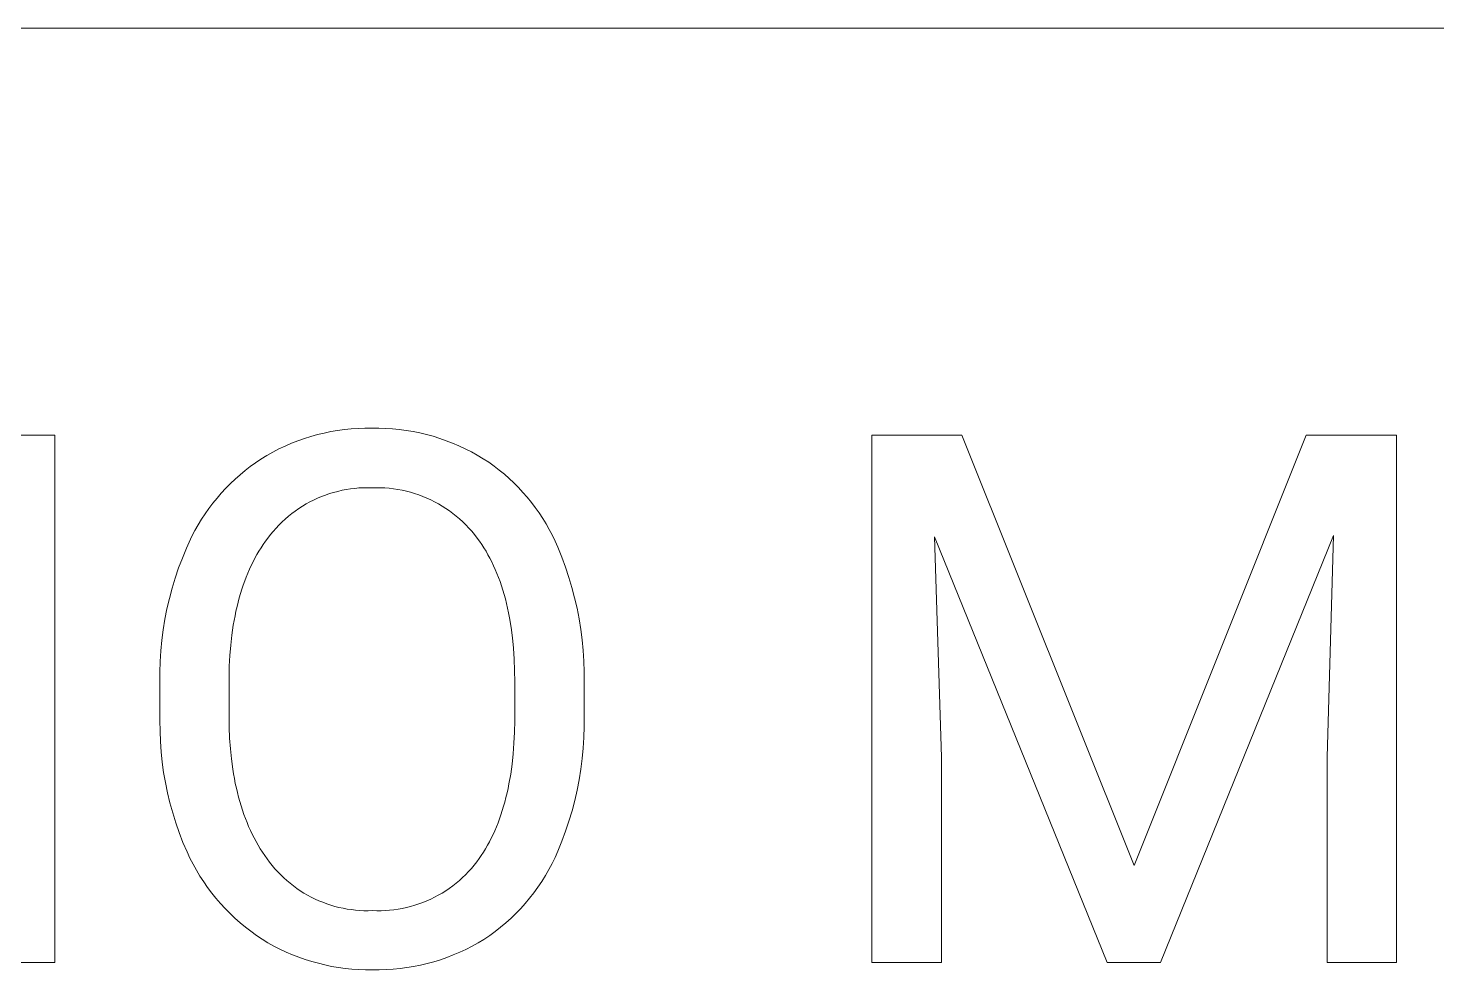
# Model space of a CAD drawing. Header units: millimetres. Extents: x -1421 to 3505, y -683 to 2759.
# Drawn here: x 2107.4 to 2232.1, y -215.4 to -132.1 of the extents above; entities that cross this region are included whole.
import ezdxf

# ---------------------------------------------------------------- set-up
doc = ezdxf.new("R2010")
doc.units = ezdxf.units.MM
doc.header["$MEASUREMENT"] = 0
doc.layers.add('Domyślny', color=7, linetype='Continuous', true_color=0x000000)

msp = doc.modelspace()

# ---------------------------------------------------------------- linework, layer by layer
at = {"layer": 'Domyślny', "color": 18, "lineweight": 15, "true_color": 0x000000}
for p, q in [((3500.45, -132.12), (1643.61, -132.12)), ((2103.69, -168.14), (2109.81, -168.14)), ((2109.81, -168.14), (2109.81, -214.79)), ((2132.45, -168.24), (2133.04, -168.08)), ((2133.04, -168.08), (2133.63, -167.94)), ((2133.63, -167.94), (2134.22, -167.81)), ((2134.22, -167.81), (2134.82, -167.71)), ((2134.82, -167.71), (2135.43, -167.63)), ((2135.43, -167.63), (2136.03, -167.57)), ((2136.03, -167.57), (2136.64, -167.53)), ((2136.64, -167.53), (2137.24, -167.51)), ((2137.24, -167.51), (2137.85, -167.51)), ((2137.85, -167.51), (2138.46, -167.51)), ((2138.46, -167.51), (2139.07, -167.53)), ((2139.07, -167.53), (2139.68, -167.57)), ((2139.68, -167.57), (2140.28, -167.63)), ((2140.28, -167.63), (2140.89, -167.71)), ((2140.89, -167.71), (2141.49, -167.81)), ((2141.49, -167.81), (2142.09, -167.93)), ((2142.09, -167.93), (2142.68, -168.07)), ((2142.68, -168.07), (2143.27, -168.23)), ((2143.27, -168.23), (2143.85, -168.42)), ((2182.09, -214.79), (2182.09, -168.14)), ((2182.09, -168.14), (2190.03, -168.14)), ((2190.03, -168.14), (2205.28, -206.2)), ((2205.28, -206.2), (2220.52, -168.14)), ((2220.52, -168.14), (2228.51, -168.14)), ((2228.51, -168.14), (2228.51, -214.79)), ((2129.09, -169.63), (2129.63, -169.35)), ((2129.63, -169.35), (2130.18, -169.09)), ((2130.18, -169.09), (2130.74, -168.85)), ((2130.74, -168.85), (2131.3, -168.63)), ((2131.3, -168.63), (2131.88, -168.43)), ((2131.88, -168.43), (2132.45, -168.24)), ((2143.85, -168.42), (2144.42, -168.62)), ((2144.42, -168.62), (2144.99, -168.84)), ((2144.99, -168.84), (2145.55, -169.07)), ((2145.55, -169.07), (2146.11, -169.33)), ((2146.11, -169.33), (2146.65, -169.61)), ((2127.09, -170.91), (2127.56, -170.57)), ((2127.56, -170.57), (2128.04, -170.24)), ((2128.04, -170.24), (2128.56, -169.93)), ((2128.56, -169.93), (2129.09, -169.63)), ((2146.65, -169.61), (2147.18, -169.9)), ((2147.18, -169.9), (2147.71, -170.21)), ((2147.71, -170.21), (2148.19, -170.53)), ((2148.19, -170.53), (2148.66, -170.87)), ((2125.75, -172.02), (2126.19, -171.64)), ((2126.19, -171.64), (2126.63, -171.26)), ((2126.63, -171.26), (2127.09, -170.91)), ((2148.66, -170.87), (2149.12, -171.22)), ((2149.12, -171.22), (2149.57, -171.59)), ((2149.57, -171.59), (2150, -171.97)), ((2150, -171.97), (2150.42, -172.36)), ((2124.53, -173.26), (2124.93, -172.83)), ((2124.93, -172.83), (2125.33, -172.42)), ((2125.33, -172.42), (2125.75, -172.02)), ((2134.47, -173.19), (2134.11, -173.3)), ((2134.84, -173.1), (2134.47, -173.19)), ((2135.21, -173.01), (2134.84, -173.1)), ((2135.58, -172.94), (2135.21, -173.01)), ((2135.96, -172.88), (2135.58, -172.94)), ((2136.33, -172.84), (2135.96, -172.88)), ((2136.71, -172.8), (2136.33, -172.84)), ((2137.09, -172.79), (2136.71, -172.8)), ((2137.47, -172.78), (2137.09, -172.79)), ((2137.85, -172.79), (2137.47, -172.78)), ((2138.23, -172.78), (2137.85, -172.79)), ((2138.62, -172.78), (2138.23, -172.78)), ((2139, -172.8), (2138.62, -172.78)), ((2139.38, -172.83), (2139, -172.8)), ((2139.76, -172.87), (2139.38, -172.83)), ((2140.14, -172.93), (2139.76, -172.87)), ((2140.52, -173), (2140.14, -172.93)), ((2140.9, -173.08), (2140.52, -173)), ((2141.27, -173.18), (2140.9, -173.08)), ((2141.63, -173.29), (2141.27, -173.18)), ((2150.42, -172.36), (2150.83, -172.77)), ((2150.83, -172.77), (2151.22, -173.2)), ((2151.22, -173.2), (2151.6, -173.63)), ((2123.44, -174.61), (2123.79, -174.15)), ((2123.79, -174.15), (2124.15, -173.7)), ((2124.15, -173.7), (2124.53, -173.26)), ((2131.7, -174.42), (2131.38, -174.62)), ((2132.03, -174.22), (2131.7, -174.42)), ((2132.36, -174.04), (2132.03, -174.22)), ((2132.7, -173.87), (2132.36, -174.04)), ((2133.04, -173.71), (2132.7, -173.87)), ((2133.39, -173.56), (2133.04, -173.71)), ((2133.75, -173.43), (2133.39, -173.56)), ((2134.11, -173.3), (2133.75, -173.43)), ((2142, -173.41), (2141.63, -173.29)), ((2142.36, -173.55), (2142, -173.41)), ((2142.71, -173.69), (2142.36, -173.55)), ((2143.06, -173.85), (2142.71, -173.69)), ((2143.4, -174.02), (2143.06, -173.85)), ((2143.74, -174.21), (2143.4, -174.02)), ((2144.07, -174.4), (2143.74, -174.21)), ((2144.4, -174.61), (2144.07, -174.4)), ((2151.6, -173.63), (2151.97, -174.08)), ((2151.97, -174.08), (2152.31, -174.54)), ((2122.49, -176.06), (2122.79, -175.57)), ((2122.79, -175.57), (2123.11, -175.08)), ((2123.11, -175.08), (2123.44, -174.61)), ((2130.18, -175.55), (2129.9, -175.81)), ((2130.47, -175.3), (2130.18, -175.55)), ((2130.76, -175.07), (2130.47, -175.3)), ((2131.07, -174.84), (2130.76, -175.07)), ((2131.38, -174.62), (2131.07, -174.84)), ((2144.71, -174.82), (2144.4, -174.61)), ((2145.02, -175.05), (2144.71, -174.82)), ((2145.32, -175.29), (2145.02, -175.05)), ((2145.61, -175.54), (2145.32, -175.29)), ((2145.9, -175.8), (2145.61, -175.54)), ((2152.31, -174.54), (2152.65, -175.01)), ((2152.65, -175.01), (2152.97, -175.49)), ((2152.97, -175.49), (2153.27, -175.99)), ((2121.93, -177.08), (2122.2, -176.57)), ((2122.2, -176.57), (2122.49, -176.06)), ((2128.88, -176.93), (2128.65, -177.23)), ((2129.12, -176.64), (2128.88, -176.93)), ((2129.37, -176.35), (2129.12, -176.64)), ((2129.63, -176.08), (2129.37, -176.35)), ((2129.9, -175.81), (2129.63, -176.08)), ((2146.17, -176.07), (2145.9, -175.8)), ((2146.43, -176.35), (2146.17, -176.07)), ((2146.69, -176.63), (2146.43, -176.35)), ((2146.93, -176.93), (2146.69, -176.63)), ((2147.17, -177.23), (2146.93, -176.93)), ((2153.27, -175.99), (2153.55, -176.49)), ((2153.55, -176.49), (2153.82, -177)), ((2121.09, -179), (2121.45, -178.13)), ((2121.45, -178.13), (2121.68, -177.6)), ((2121.68, -177.6), (2121.93, -177.08)), ((2128.05, -178.09), (2127.86, -178.39)), ((2128.24, -177.8), (2128.05, -178.09)), ((2128.44, -177.51), (2128.24, -177.8)), ((2128.65, -177.23), (2128.44, -177.51)), ((2147.37, -177.51), (2147.17, -177.23)), ((2147.57, -177.8), (2147.37, -177.51)), ((2147.76, -178.09), (2147.57, -177.8)), ((2147.95, -178.4), (2147.76, -178.09)), ((2153.82, -177), (2154.07, -177.52)), ((2154.07, -177.52), (2154.3, -178.05)), ((2154.3, -178.05), (2154.66, -178.93)), ((2202.91, -214.79), (2187.63, -177.12)), ((2187.63, -177.12), (2188.24, -196.62)), ((2222.93, -177.02), (2207.61, -214.79)), ((2222.36, -196.62), (2222.93, -177.02)), ((2120.75, -179.88), (2121.09, -179)), ((2127.34, -179.33), (2127.18, -179.66)), ((2127.51, -179.01), (2127.34, -179.33)), ((2127.68, -178.69), (2127.51, -179.01)), ((2127.86, -178.39), (2127.68, -178.69)), ((2148.12, -178.71), (2147.95, -178.4)), ((2148.3, -179.02), (2148.12, -178.71)), ((2148.46, -179.35), (2148.3, -179.02)), ((2148.62, -179.68), (2148.46, -179.35)), ((2154.66, -178.93), (2154.99, -179.81)), ((2120.45, -180.77), (2120.75, -179.88)), ((2126.74, -180.68), (2126.6, -181.03)), ((2126.88, -180.33), (2126.74, -180.68)), ((2127.03, -179.99), (2126.88, -180.33)), ((2127.18, -179.66), (2127.03, -179.99)), ((2148.77, -180.02), (2148.62, -179.68)), ((2148.92, -180.37), (2148.77, -180.02)), ((2149.06, -180.73), (2148.92, -180.37)), ((2154.99, -179.81), (2155.28, -180.71)), ((2119.94, -182.58), (2120.18, -181.67)), ((2120.18, -181.67), (2120.45, -180.77)), ((2126.35, -181.76), (2126.23, -182.14)), ((2126.47, -181.39), (2126.35, -181.76)), ((2126.6, -181.03), (2126.47, -181.39)), ((2149.19, -181.09), (2149.06, -180.73)), ((2149.32, -181.46), (2149.19, -181.09)), ((2149.44, -181.84), (2149.32, -181.46)), ((2149.56, -182.23), (2149.44, -181.84)), ((2155.28, -180.71), (2155.55, -181.62)), ((2155.55, -181.62), (2155.79, -182.53)), ((2119.72, -183.49), (2119.94, -182.58)), ((2126.02, -182.91), (2125.92, -183.3)), ((2126.12, -182.52), (2126.02, -182.91)), ((2126.23, -182.14), (2126.12, -182.52)), ((2149.66, -182.62), (2149.56, -182.23)), ((2149.76, -183.03), (2149.66, -182.62)), ((2149.86, -183.44), (2149.76, -183.03)), ((2155.79, -182.53), (2156, -183.45)), ((2119.39, -185.34), (2119.54, -184.41)), ((2119.54, -184.41), (2119.72, -183.49)), ((2125.75, -184.11), (2125.59, -184.95)), ((2125.83, -183.7), (2125.75, -184.11)), ((2125.92, -183.3), (2125.83, -183.7)), ((2149.95, -183.85), (2149.86, -183.44)), ((2150.03, -184.28), (2149.95, -183.85)), ((2150.17, -185.15), (2150.03, -184.28)), ((2156, -183.45), (2156.18, -184.38)), ((2156.18, -184.38), (2156.33, -185.31)), ((2119.27, -186.27), (2119.39, -185.34)), ((2125.59, -184.95), (2125.47, -185.82)), ((2150.29, -186.05), (2150.17, -185.15)), ((2156.33, -185.31), (2156.45, -186.25)), ((2119.18, -187.21), (2119.27, -186.27)), ((2125.37, -186.71), (2125.29, -187.63)), ((2125.47, -185.82), (2125.37, -186.71)), ((2150.38, -186.98), (2150.29, -186.05)), ((2156.45, -186.25), (2156.54, -187.19)), ((2119.1, -189.09), (2119.12, -188.15)), ((2119.12, -188.15), (2119.18, -187.21)), ((2125.29, -187.63), (2125.24, -188.58)), ((2150.44, -187.95), (2150.38, -186.98)), ((2150.48, -188.94), (2150.44, -187.95)), ((2156.54, -187.19), (2156.59, -188.14)), ((2156.59, -188.14), (2156.62, -189.08)), ((2119.1, -190.03), (2119.1, -189.09)), ((2125.24, -188.58), (2125.22, -189.55)), ((2150.5, -189.96), (2150.48, -188.94)), ((2156.62, -189.08), (2156.62, -190.03)), ((2119.1, -193.39), (2119.1, -190.03)), ((2125.22, -189.55), (2125.22, -192.98)), ((2150.5, -193.42), (2150.5, -189.96)), ((2156.62, -190.03), (2156.62, -192.98)), ((2125.22, -192.98), (2125.23, -193.97)), ((2156.62, -192.98), (2156.62, -193.92)), ((2119.11, -194.31), (2119.1, -193.39)), ((2119.14, -195.23), (2119.11, -194.31)), ((2125.23, -193.97), (2125.27, -194.94)), ((2150.47, -194.42), (2150.5, -193.42)), ((2156.62, -193.92), (2156.6, -194.87)), ((2119.2, -196.14), (2119.14, -195.23)), ((2125.27, -194.94), (2125.34, -195.87)), ((2150.35, -196.33), (2150.42, -195.39)), ((2150.42, -195.39), (2150.47, -194.42)), ((2156.6, -194.87), (2156.54, -195.81)), ((2119.3, -197.06), (2119.2, -196.14)), ((2125.34, -195.87), (2125.43, -196.78)), ((2125.43, -196.78), (2125.55, -197.67)), ((2150.25, -197.24), (2150.35, -196.33)), ((2156.45, -196.75), (2156.33, -197.69)), ((2156.54, -195.81), (2156.45, -196.75)), ((2188.24, -196.62), (2188.24, -214.79)), ((2222.36, -214.79), (2222.36, -196.62)), ((2119.42, -197.97), (2119.3, -197.06)), ((2119.58, -198.87), (2119.42, -197.97)), ((2125.55, -197.67), (2125.62, -198.1)), ((2125.62, -198.1), (2125.69, -198.52)), ((2149.98, -198.97), (2150.13, -198.12)), ((2150.13, -198.12), (2150.25, -197.24)), ((2156.33, -197.69), (2156.19, -198.62)), ((2119.77, -199.77), (2119.58, -198.87)), ((2125.69, -198.52), (2125.77, -198.94)), ((2125.77, -198.94), (2125.86, -199.35)), ((2125.86, -199.35), (2125.96, -199.76)), ((2149.81, -199.79), (2149.9, -199.39)), ((2149.9, -199.39), (2149.98, -198.97)), ((2156.19, -198.62), (2156.01, -199.54)), ((2119.98, -200.67), (2119.77, -199.77)), ((2125.96, -199.76), (2126.06, -200.16)), ((2126.06, -200.16), (2126.17, -200.55)), ((2126.17, -200.55), (2126.28, -200.93)), ((2149.5, -200.97), (2149.61, -200.59)), ((2149.61, -200.59), (2149.71, -200.19)), ((2149.71, -200.19), (2149.81, -199.79)), ((2155.8, -200.46), (2155.56, -201.38)), ((2156.01, -199.54), (2155.8, -200.46)), ((2120.23, -201.55), (2119.98, -200.67)), ((2120.5, -202.43), (2120.23, -201.55)), ((2126.28, -200.93), (2126.4, -201.31)), ((2126.4, -201.31), (2126.53, -201.68)), ((2126.53, -201.68), (2126.67, -202.04)), ((2149.14, -202.09), (2149.27, -201.72)), ((2149.27, -201.72), (2149.39, -201.35)), ((2149.39, -201.35), (2149.5, -200.97)), ((2155.56, -201.38), (2155.29, -202.28)), ((2120.8, -203.3), (2120.5, -202.43)), ((2126.67, -202.04), (2126.81, -202.4)), ((2126.81, -202.4), (2126.95, -202.75)), ((2126.95, -202.75), (2127.11, -203.1)), ((2127.11, -203.1), (2127.27, -203.43)), ((2148.72, -203.13), (2148.87, -202.79)), ((2148.87, -202.79), (2149.01, -202.44)), ((2149.01, -202.44), (2149.14, -202.09)), ((2155.29, -202.28), (2154.99, -203.18)), ((2121.14, -204.16), (2120.8, -203.3)), ((2121.5, -205), (2121.14, -204.16)), ((2127.27, -203.43), (2127.44, -203.76)), ((2127.44, -203.76), (2127.61, -204.09)), ((2127.61, -204.09), (2127.79, -204.41)), ((2148.08, -204.42), (2148.25, -204.11)), ((2148.25, -204.11), (2148.41, -203.79)), ((2148.41, -203.79), (2148.57, -203.47)), ((2148.57, -203.47), (2148.72, -203.13)), ((2154.66, -204.06), (2154.3, -204.94)), ((2154.99, -203.18), (2154.66, -204.06)), ((2121.76, -205.55), (2121.5, -205)), ((2122.03, -206.09), (2121.76, -205.55)), ((2127.79, -204.41), (2127.98, -204.72)), ((2127.98, -204.72), (2128.17, -205.02)), ((2128.17, -205.02), (2128.38, -205.32)), ((2128.38, -205.32), (2128.58, -205.61)), ((2128.58, -205.61), (2128.8, -205.91)), ((2147.13, -205.87), (2147.34, -205.6)), ((2147.34, -205.6), (2147.53, -205.32)), ((2147.53, -205.32), (2147.72, -205.03)), ((2147.72, -205.03), (2147.9, -204.73)), ((2147.9, -204.73), (2148.08, -204.42)), ((2154.06, -205.49), (2153.79, -206.04)), ((2154.3, -204.94), (2154.06, -205.49)), ((2122.33, -206.62), (2122.03, -206.09)), ((2122.64, -207.14), (2122.33, -206.62)), ((2128.8, -205.91), (2129.03, -206.2)), ((2129.03, -206.2), (2129.28, -206.49)), ((2129.28, -206.49), (2129.53, -206.77)), ((2129.53, -206.77), (2129.79, -207.03)), ((2146.14, -207.02), (2146.4, -206.74)), ((2146.4, -206.74), (2146.66, -206.46)), ((2146.66, -206.46), (2146.9, -206.17)), ((2146.9, -206.17), (2147.13, -205.87)), ((2153.5, -206.57), (2153.2, -207.1)), ((2153.79, -206.04), (2153.5, -206.57)), ((2122.97, -207.65), (2122.64, -207.14)), ((2123.32, -208.15), (2122.97, -207.65)), ((2129.79, -207.03), (2130.06, -207.29)), ((2130.06, -207.29), (2130.33, -207.54)), ((2130.33, -207.54), (2130.62, -207.78)), ((2130.62, -207.78), (2130.91, -208.01)), ((2130.91, -208.01), (2131.21, -208.23)), ((2144.69, -208.24), (2145, -208.01)), ((2145, -208.01), (2145.3, -207.78)), ((2145.3, -207.78), (2145.59, -207.53)), ((2145.59, -207.53), (2145.87, -207.28)), ((2145.87, -207.28), (2146.14, -207.02)), ((2152.88, -207.62), (2152.54, -208.12)), ((2153.2, -207.1), (2152.88, -207.62)), ((2123.68, -208.64), (2123.32, -208.15)), ((2124.06, -209.11), (2123.68, -208.64)), ((2124.46, -209.57), (2124.06, -209.11)), ((2131.21, -208.23), (2131.52, -208.44)), ((2131.52, -208.44), (2131.84, -208.64)), ((2131.84, -208.64), (2132.16, -208.83)), ((2132.16, -208.83), (2132.49, -209)), ((2132.49, -209), (2132.83, -209.17)), ((2132.83, -209.17), (2133.17, -209.32)), ((2133.17, -209.32), (2133.51, -209.46)), ((2142.36, -209.48), (2142.71, -209.34)), ((2142.71, -209.34), (2143.06, -209.19)), ((2143.06, -209.19), (2143.4, -209.02)), ((2143.4, -209.02), (2143.73, -208.84)), ((2143.73, -208.84), (2144.06, -208.65)), ((2144.06, -208.65), (2144.38, -208.45)), ((2144.38, -208.45), (2144.69, -208.24)), ((2151.81, -209.09), (2151.42, -209.56)), ((2152.18, -208.61), (2151.81, -209.09)), ((2152.54, -208.12), (2152.18, -208.61)), ((2124.87, -210.02), (2124.46, -209.57)), ((2125.3, -210.45), (2124.87, -210.02)), ((2125.74, -210.87), (2125.3, -210.45)), ((2133.51, -209.46), (2133.86, -209.59)), ((2133.86, -209.59), (2134.22, -209.71)), ((2134.22, -209.71), (2134.57, -209.82)), ((2134.57, -209.82), (2134.94, -209.91)), ((2134.94, -209.91), (2135.3, -209.99)), ((2135.3, -209.99), (2135.67, -210.06)), ((2135.67, -210.06), (2136.04, -210.11)), ((2136.04, -210.11), (2136.41, -210.16)), ((2136.41, -210.16), (2136.78, -210.19)), ((2136.78, -210.19), (2137.15, -210.21)), ((2137.15, -210.21), (2137.53, -210.21)), ((2137.53, -210.21), (2137.9, -210.2)), ((2137.9, -210.2), (2138.28, -210.21)), ((2138.28, -210.21), (2138.66, -210.21)), ((2138.66, -210.21), (2139.04, -210.2)), ((2139.04, -210.2), (2139.41, -210.17)), ((2139.41, -210.17), (2139.79, -210.13)), ((2139.79, -210.13), (2140.17, -210.08)), ((2140.17, -210.08), (2140.54, -210.01)), ((2140.54, -210.01), (2140.91, -209.93)), ((2140.91, -209.93), (2141.28, -209.84)), ((2141.28, -209.84), (2141.64, -209.73)), ((2141.64, -209.73), (2142, -209.61)), ((2142, -209.61), (2142.36, -209.48)), ((2150.59, -210.45), (2150.16, -210.87)), ((2151.02, -210.01), (2150.59, -210.45)), ((2151.42, -209.56), (2151.02, -210.01)), ((2126.19, -211.28), (2125.74, -210.87)), ((2126.66, -211.66), (2126.19, -211.28)), ((2127.14, -212.03), (2126.66, -211.66)), ((2149.24, -211.67), (2148.77, -212.04)), ((2149.71, -211.28), (2149.24, -211.67)), ((2150.16, -210.87), (2149.71, -211.28)), ((2127.63, -212.39), (2127.14, -212.03)), ((2128.14, -212.73), (2127.63, -212.39)), ((2128.66, -213.04), (2128.14, -212.73)), ((2129.19, -213.33), (2128.66, -213.04)), ((2147.25, -213.06), (2146.71, -213.35)), ((2147.77, -212.74), (2147.25, -213.06)), ((2148.28, -212.4), (2147.77, -212.74)), ((2148.77, -212.04), (2148.28, -212.4)), ((2129.72, -213.61), (2129.19, -213.33)), ((2130.27, -213.86), (2129.72, -213.61)), ((2130.83, -214.1), (2130.27, -213.86)), ((2131.39, -214.32), (2130.83, -214.1)), ((2131.96, -214.52), (2131.39, -214.32)), ((2144.48, -214.34), (2143.91, -214.54)), ((2145.05, -214.12), (2144.48, -214.34)), ((2145.62, -213.88), (2145.05, -214.12)), ((2146.17, -213.63), (2145.62, -213.88)), ((2146.71, -213.35), (2146.17, -213.63)), ((2109.81, -214.79), (2103.63, -214.79)), ((2132.53, -214.7), (2131.96, -214.52)), ((2133.12, -214.86), (2132.53, -214.7)), ((2133.7, -215), (2133.12, -214.86)), ((2134.29, -215.13), (2133.7, -215)), ((2134.89, -215.23), (2134.29, -215.13)), ((2135.49, -215.31), (2134.89, -215.23)), ((2136.09, -215.37), (2135.49, -215.31)), ((2136.69, -215.41), (2136.09, -215.37)), ((2137.3, -215.43), (2136.69, -215.41)), ((2137.9, -215.43), (2137.3, -215.43)), ((2138.51, -215.44), (2137.9, -215.43)), ((2139.12, -215.42), (2138.51, -215.44)), ((2139.73, -215.38), (2139.12, -215.42)), ((2140.34, -215.32), (2139.73, -215.38)), ((2140.94, -215.24), (2140.34, -215.32)), ((2141.54, -215.14), (2140.94, -215.24)), ((2142.14, -215.02), (2141.54, -215.14)), ((2142.74, -214.88), (2142.14, -215.02)), ((2143.32, -214.72), (2142.74, -214.88)), ((2143.91, -214.54), (2143.32, -214.72)), ((2188.24, -214.79), (2182.09, -214.79)), ((2207.61, -214.79), (2202.91, -214.79)), ((2228.51, -214.79), (2222.36, -214.79))]:
    msp.add_line(p, q, dxfattribs=at)

doc.saveas('drawing.dxf')
